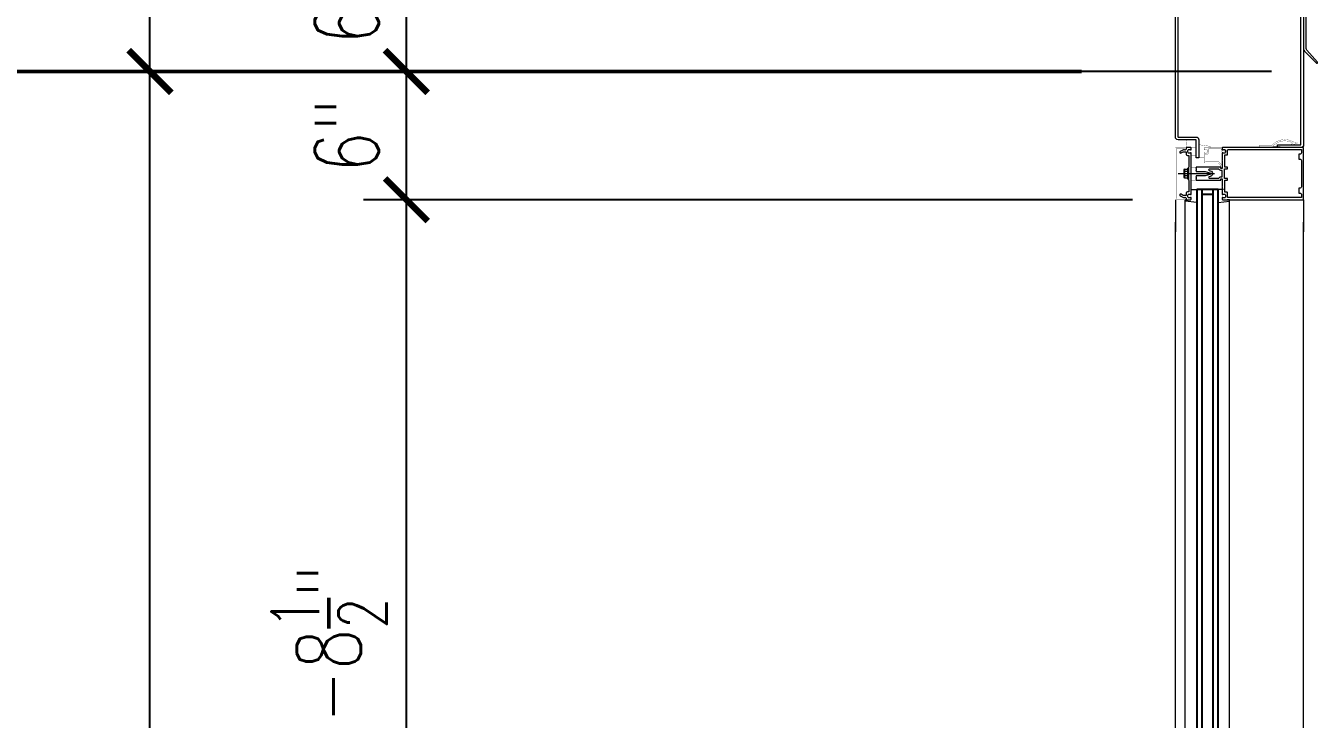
# Model space of a CAD drawing. Header units: inches. Extents: x 3850 to 5846, y -3 to 909.
# Drawn here: x 5069.4 to 5129.8, y 378.7 to 411.1 of the extents above; entities that cross this region are included whole.
import ezdxf

# ---------------------------------------------------------------- set-up
doc = ezdxf.new("R2010")
doc.units = ezdxf.units.IN
doc.header["$LTSCALE"] = 0.5
doc.header["$MEASUREMENT"] = 0
doc.layers.get('0').update_dxf_attribs({"lineweight": 18})
doc.layers.get('Defpoints').update_dxf_attribs({"color": 140, "lineweight": 18})
for name, color, linetype, lineweight in [('A-Anno-Dims', 211, 'Continuous', 18), ('A-Detl-Fine', 90, 'Continuous', 18), ('A-Detl-Medm', 31, 'Continuous', 25), ('A-Detl-Thin', 150, 'Continuous', 18), ('A-Detl-Wide', 213, 'Continuous', 50)]:
    doc.layers.add(name, color=color, linetype=linetype, lineweight=lineweight)
doc.styles.add('Arch-Dim', font='romans.shx', dxfattribs={"width": 0.75})
doc.dimstyles.new('Aec-Arch-I-96', dxfattribs={"dimscale": 96, "dimtxt": 0.09375, "dimasz": 0.0625, "dimexe": 0.0625, "dimexo": 0.0625, "dimgap": 0.03125, "dimtad": 1, "dimdec": 4, "dimzin": 3, "dimdsep": 46, "dimlunit": 4, "dimtxsty": 'Arch-Dim', "dimblk": 'ARCHTICK', "dimcen": 0.09375, "dimazin": 2, "dimtfac": 0.75, "dimtdec": 4, "dimtix": 1, "dimtmove": 2, "dimatfit": 2, "dimfxl": 1, "dimtolj": 1, "dimtzin": 0, "dimarcsym": 0})

# ---------------------------------------------------------------- blocks, each defined once
blk = doc.blocks.new('AecDtl_9650C2')
at = {"layer": 'A-Detl-Thin'}
blk.add_lwpolyline([(0.037, 0.588), (0.603, 0.022, 0.414214), (0.647, 0.022), (0.648, 0.023, 0.397145), (0.65, 0.066), (0.157, 0.621, -0.18372), (0.125, 0.704), (0.125, 3.875, 0.414214), (0, 4), (0, 0.677, 0.198912)], format="xyb", close=True, dxfattribs=at)
blk = doc.blocks.new('_ArchTick')
at = {"color": 0, "linetype": 'ByBlock', "const_width": 0.15}
blk.add_lwpolyline([(-0.5, -0.5), (0.5, 0.5)], dxfattribs=at)
blk = doc.blocks.new('*D195')
at = {"layer": 'A-Anno-Dims', "color": 0, "lineweight": -2, "transparency": 16777216}
for p, q in [((5121.253, 409.004), (5073.253, 409.004)), ((5075.253, 249.002), (5075.253, 409.004)), ((5121.253, 249.002), (5073.253, 249.002))]:
    blk.add_line(p, q, dxfattribs=at)
at = {"layer": 'Defpoints', "color": 0, "transparency": 16777216}
for p in [(5075.253, 409.004), (5123.253, 409.004), (5123.253, 249.002)]:
    blk.add_point(p, dxfattribs=at)
at = {"layer": 'A-Anno-Dims', "color": 0, "lineweight": -2, "transparency": 16777216, "xscale": 2, "yscale": 2, "zscale": 2}
for p, rotation in [((5075.253, 409.004), 90), ((5075.253, 249.002), 270)]:
    blk.add_blockref('_ArchTick', p, dxfattribs=dict(at, rotation=rotation))
at = {"layer": 'A-Anno-Dims', "color": 0, "transparency": 16777216, "insert": (5072.467, 329.003), "char_height": 3, "attachment_point": 5, "rotation": 90, "style": 'Arch-Dim'}
blk.add_mtext('\\A1;13\'-4"', dxfattribs=at)
blk = doc.blocks.new('*D196')
at = {"layer": 'A-Anno-Dims', "color": 0, "lineweight": -2, "transparency": 16777216}
for p, q in [((5121.253, 569.004), (5073.253, 569.004)), ((5075.253, 409.004), (5075.253, 569.004)), ((5121.253, 409.004), (5073.253, 409.004))]:
    blk.add_line(p, q, dxfattribs=at)
at = {"layer": 'Defpoints', "color": 0, "transparency": 16777216}
for p in [(5075.253, 569.004), (5123.253, 569.004), (5123.253, 409.004)]:
    blk.add_point(p, dxfattribs=at)
at = {"layer": 'A-Anno-Dims', "color": 0, "lineweight": -2, "transparency": 16777216, "xscale": 2, "yscale": 2, "zscale": 2}
for p, rotation in [((5075.253, 569.004), 90), ((5075.253, 409.004), 270)]:
    blk.add_blockref('_ArchTick', p, dxfattribs=dict(at, rotation=rotation))
at = {"layer": 'A-Anno-Dims', "color": 0, "transparency": 16777216, "insert": (5072.467, 489.004), "char_height": 3, "attachment_point": 5, "rotation": 90, "style": 'Arch-Dim'}
blk.add_mtext('\\A1;13\'-4"', dxfattribs=at)
blk = doc.blocks.new('*D199')
at = {"layer": 'A-Anno-Dims', "color": 0, "lineweight": -2, "transparency": 16777216}
for p, q in [((5121.253, 810.25), (5061.252, 810.25)), ((5063.252, 57), (5063.252, 810.25)), ((5121.253, 57), (5061.252, 57))]:
    blk.add_line(p, q, dxfattribs=at)
at = {"layer": 'Defpoints', "color": 0, "transparency": 16777216}
for p in [(5063.252, 810.25), (5123.253, 810.25), (5123.253, 57)]:
    blk.add_point(p, dxfattribs=at)
at = {"layer": 'A-Anno-Dims', "color": 0, "lineweight": -2, "transparency": 16777216, "xscale": 2, "yscale": 2, "zscale": 2}
for p, rotation in [((5063.252, 810.25), 90), ((5063.252, 57), 270)]:
    blk.add_blockref('_ArchTick', p, dxfattribs=dict(at, rotation=rotation))
at = {"layer": 'A-Anno-Dims', "color": 0, "transparency": 16777216, "insert": (5059.627, 433.625), "char_height": 3, "attachment_point": 5, "rotation": 90, "style": 'Arch-Dim'}
blk.add_mtext('\\A1;62\'-9{\\H0.750000x;\\S1/4;}"', dxfattribs=at)
blk = doc.blocks.new('*D217')
at = {"layer": 'A-Detl-Wide', "color": 0, "lineweight": -2, "transparency": 16777216}
for p, q in [((5121.253, 415), (5085.253, 415)), ((5087.253, 415), (5087.253, 409.003)), ((5127.754, 409.003), (5085.253, 409.003))]:
    blk.add_line(p, q, dxfattribs=at)
at = {"layer": 'Defpoints', "color": 0, "transparency": 16777216}
for p in [(5123.253, 415), (5087.253, 409.003), (5129.754, 409.003)]:
    blk.add_point(p, dxfattribs=at)
at = {"layer": 'A-Detl-Wide', "color": 0, "lineweight": -2, "transparency": 16777216, "xscale": 2, "yscale": 2, "zscale": 2}
for p, rotation in [((5087.253, 415), 90), ((5087.253, 409.003), 270)]:
    blk.add_blockref('_ArchTick', p, dxfattribs=dict(at, rotation=rotation))
at = {"layer": 'A-Detl-Wide', "color": 0, "transparency": 16777216, "insert": (5084.467, 412.001), "char_height": 3, "attachment_point": 5, "rotation": 90, "style": 'Arch-Dim'}
blk.add_mtext('\\A1;6"', dxfattribs=at)
blk = doc.blocks.new('*D218')
at = {"layer": 'A-Detl-Wide', "color": 0, "lineweight": -2, "transparency": 16777216}
for p, q in [((5127.754, 409.003), (5085.253, 409.003)), ((5087.253, 409.003), (5087.253, 403)), ((5121.253, 403), (5085.253, 403))]:
    blk.add_line(p, q, dxfattribs=at)
at = {"layer": 'Defpoints', "color": 0, "transparency": 16777216}
for p in [(5129.754, 409.003), (5087.253, 403), (5123.253, 403)]:
    blk.add_point(p, dxfattribs=at)
at = {"layer": 'A-Detl-Wide', "color": 0, "lineweight": -2, "transparency": 16777216, "xscale": 2, "yscale": 2, "zscale": 2}
for p, rotation in [((5087.253, 409.003), 90), ((5087.253, 403), 270)]:
    blk.add_blockref('_ArchTick', p, dxfattribs=dict(at, rotation=rotation))
at = {"layer": 'A-Detl-Wide', "color": 0, "transparency": 16777216, "insert": (5084.467, 406.001), "char_height": 3, "attachment_point": 5, "rotation": 90, "style": 'Arch-Dim'}
blk.add_mtext('\\A1;6"', dxfattribs=at)
blk = doc.blocks.new('*D219')
at = {"layer": 'A-Detl-Wide', "color": 0, "lineweight": -2, "transparency": 16777216}
for p, q in [((5121.253, 403), (5085.253, 403)), ((5087.253, 403), (5087.253, 358.503)), ((5121.253, 358.503), (5085.253, 358.503))]:
    blk.add_line(p, q, dxfattribs=at)
at = {"layer": 'Defpoints', "color": 0, "transparency": 16777216}
for p in [(5123.253, 403), (5087.253, 358.503), (5123.253, 358.503)]:
    blk.add_point(p, dxfattribs=at)
at = {"layer": 'A-Detl-Wide', "color": 0, "lineweight": -2, "transparency": 16777216, "xscale": 2, "yscale": 2, "zscale": 2}
for p, rotation in [((5087.253, 403), 90), ((5087.253, 358.503), 270)]:
    blk.add_blockref('_ArchTick', p, dxfattribs=dict(at, rotation=rotation))
at = {"layer": 'A-Detl-Wide', "color": 0, "transparency": 16777216, "insert": (5083.628, 380.751), "char_height": 3, "attachment_point": 5, "rotation": 90, "style": 'Arch-Dim'}
blk.add_mtext('\\A1;3\'-8{\\H0.750000x;\\S1/2;}"', dxfattribs=at)

msp = doc.modelspace()

# ---------------------------------------------------------------- linework, layer by layer
at = {"layer": 'A-Detl-Fine'}
for p, q in [((5123.39157, 404.2215), (5125.08538, 404.2215)), ((5123.64267, 404.3805), (5123.64267, 404.07612)), ((5123.65497, 404.41491), (5123.67367, 404.41491)), ((5123.67367, 404.41491), (5123.67367, 404.04172)), ((5123.6776, 404.43123), (5123.81728, 404.43123)), ((5123.6776, 404.32977), (5123.81728, 404.32977)), ((5123.6776, 404.12685), (5123.81728, 404.12685)), ((5123.81728, 404.47832), (5123.81728, 403.97832)), ((5123.81728, 404.47832), (5123.85728, 404.47832)), ((5123.85728, 404.47832), (5123.85728, 403.97832)), ((5123.65497, 404.04172), (5123.67367, 404.04172)), ((5123.6776, 404.0254), (5123.81728, 404.0254)), ((5123.81728, 403.97832), (5123.85728, 403.97832)), ((5123.71329, 358.56169), (5123.71339, 402.93959)), ((5124.00339, 403.47959), (5124.25339, 403.47959)), ((5125.5029, 403.47959), (5125.2529, 403.47959)), ((5125.7928, 358.56169), (5125.7929, 402.93959))]:
    msp.add_line(p, q, dxfattribs=at)
at = {"layer": 'A-Detl-Fine', "const_width": 0.01111}
for points in [[(5123.78952, 405.62197), (5123.78678, 405.68493), (5123.77855, 405.7473), (5123.76483, 405.80845)], [(5123.76483, 405.43548), (5123.77855, 405.49663), (5123.78678, 405.559), (5123.78952, 405.62197)], [(5124.23014, 405.44265), (5123.98583, 405.44265)], [(5124.35228, 405.57683), (5124.87998, 405.50205)], [(5124.87998, 405.44341), (5124.76699, 405.44341)], [(5124.87998, 405.50205), (5124.87998, 405.44341)], [(5127.17735, 405.54075), (5127.7637, 405.54075)], [(5127.17735, 405.44304), (5127.17735, 405.54075)], [(5128.12428, 405.44304), (5127.17735, 405.44304)], [(5128.37731, 405.81563), (5128.31429, 405.81303), (5128.25164, 405.80537), (5128.18971, 405.79282), (5128.12887, 405.77559), (5128.06948, 405.75385), (5128.01189, 405.7278), (5127.95648, 405.69761), (5127.9036, 405.66349), (5127.85362, 405.62562), (5127.8069, 405.58419), (5127.76379, 405.53939)], [(5127.81176, 405.50362), (5128.15458, 405.50362)], [(5128.37731, 405.75505), (5128.31327, 405.75222), (5128.24996, 405.74388), (5128.18771, 405.73022), (5128.12689, 405.71144), (5128.06786, 405.68772), (5128.01097, 405.65928), (5127.95658, 405.6263), (5127.90504, 405.58898), (5127.85672, 405.54753), (5127.81197, 405.50213)], [(5128.12428, 405.44304), (5128.13954, 405.44718), (5128.15042, 405.45806), (5128.15456, 405.47332)], [(5128.15458, 405.50362), (5128.15458, 405.47332)], [(5128.84306, 405.67108), (5128.78338, 405.70741), (5128.72038, 405.73908), (5128.65469, 405.76574), (5128.58691, 405.78706), (5128.51768, 405.80271), (5128.44761, 405.81234), (5128.37731, 405.81563)], [(5128.75222, 405.65685), (5128.68323, 405.69106), (5128.60953, 405.71841), (5128.53284, 405.73848), (5128.45486, 405.75083), (5128.37731, 405.75505)], [(5128.65707, 405.58164), (5128.65503, 405.57952), (5128.65373, 405.5769), (5128.65327, 405.57397)], [(5128.65327, 405.57397), (5128.65459, 405.56911), (5128.65804, 405.56565), (5128.6629, 405.56434)], [(5128.65709, 405.58168), (5128.75128, 405.65694)], [(5128.6629, 405.56434), (5128.66375, 405.56438), (5128.66461, 405.5645), (5128.66543, 405.56467)], [(5128.93041, 405.63046), (5128.66543, 405.56467)], [(5128.84287, 405.67116), (5128.9158, 405.68924)], [(5128.92199, 405.68988), (5128.91992, 405.6898), (5128.91783, 405.68959), (5128.91584, 405.68928)], [(5128.9523, 405.65958), (5128.94815, 405.67485), (5128.93726, 405.68573), (5128.92199, 405.68988)], [(5128.93039, 405.63046), (5128.94181, 405.63664), (5128.94949, 405.64685), (5128.9523, 405.65958)], [(5123.98583, 405.09086), (5124.23014, 405.09086)], [(5124.59659, 404.97435), (5124.35228, 404.97435)], [(5123.98607, 404.52737), (5124.23037, 404.52737)], [(5124.23037, 403.91563), (5123.98607, 403.91563)]]:
    msp.add_lwpolyline(points, dxfattribs=at)
at = {"layer": 'A-Detl-Fine'}
for points in [[(5124.25339, 402.86306), (5123.71339, 402.93959), (5123.71339, 402.99959), (5123.82902, 402.99959)], [(5125.2529, 402.86306), (5125.7929, 402.93959), (5125.7929, 402.99959), (5125.67727, 402.99959)]]:
    msp.add_lwpolyline(points, dxfattribs=at)
for centre, radius, start, end in [((5123.69698, 404.3805), 0.05431, 110.9107, 249.0893), ((5123.69698, 404.07612), 0.05431, 110.9107, 249.0893), ((5123.80752, 404.22832), 0.16485, 142.0123, 217.9877)]:
    msp.add_arc(centre, radius, start, end, dxfattribs=at)
at = {"layer": 'A-Detl-Medm', "linetype": 'Continuous'}
for p, q in [((5124.25314, 403.49998), (5124.25304, 358.01407)), ((5124.25314, 403.49998), (5125.25314, 403.49998)), ((5124.50304, 358.01407), (5124.50314, 403.49998)), ((5125.00314, 403.24998), (5124.50314, 403.24998)), ((5125.00314, 403.49998), (5125.00304, 358.01407)), ((5125.25304, 358.03399), (5125.25314, 403.49998))]:
    msp.add_line(p, q, dxfattribs=at)
at = {"layer": 'A-Detl-Thin'}
for p, q in [((5125.45192, 405.42349), (5125.45188, 405.42349)), ((5125.45188, 405.42349), (5125.45188, 405.34337)), ((5125.45188, 405.34337), (5125.45192, 405.34337)), ((5125.45458, 405.43334), (5125.45192, 405.42349)), ((5125.45192, 405.34337), (5125.45635, 405.33283)), ((5125.46158, 405.44035), (5125.45458, 405.43334)), ((5125.45635, 405.33283), (5125.46635, 405.3287)), ((5125.47143, 405.443), (5125.46158, 405.44035)), ((5125.46635, 405.3287), (5125.47693, 405.33306)), ((5125.47143, 405.44304), (5125.47143, 405.443)), ((5129.25396, 405.44304), (5125.47143, 405.44304)), ((5125.47693, 405.33306), (5125.47696, 405.33304)), ((5125.47696, 405.33304), (5125.49529, 405.34715)), ((5125.49529, 405.34715), (5125.51645, 405.35595)), ((5125.51645, 405.35595), (5125.53935, 405.35898)), ((5125.53935, 405.35898), (5125.53935, 405.359)), ((5125.53935, 405.359), (5125.54961, 405.359)), ((5125.54961, 405.359), (5125.54961, 405.35897)), ((5125.54961, 405.35897), (5125.57426, 405.35229)), ((5125.57426, 405.35229), (5125.59177, 405.33477)), ((5125.59177, 405.33477), (5125.59845, 405.31013)), ((5125.69622, 405.316), (5125.70022, 405.33079)), ((5125.70022, 405.33079), (5125.71073, 405.34129)), ((5125.71073, 405.34129), (5125.72551, 405.34529)), ((5125.72551, 405.34529), (5125.72551, 405.34531)), ((5125.72551, 405.34531), (5129.15623, 405.34531)), ((5129.15623, 405.34531), (5129.15623, 405.18896)), ((5129.25396, 402.99998), (5129.25396, 405.44304)), ((5125.45192, 405.19091), (5125.45188, 405.19091)), ((5125.45188, 405.19091), (5125.45188, 404.84694)), ((5125.45188, 404.84694), (5125.46655, 404.83227)), ((5125.46655, 404.83227), (5125.45188, 404.81761)), ((5125.45188, 404.81761), (5125.45188, 404.47852)), ((5125.45635, 405.20144), (5125.45192, 405.19091)), ((5125.46635, 405.20556), (5125.45635, 405.20144)), ((5125.47693, 405.20121), (5125.46635, 405.20556)), ((5125.49525, 405.18717), (5125.47693, 405.20129)), ((5125.47693, 405.20129), (5125.47693, 405.20121)), ((5125.51641, 405.17836), (5125.49525, 405.18717)), ((5125.53933, 405.17531), (5125.51641, 405.17836)), ((5125.53935, 405.17527), (5125.53933, 405.17531)), ((5125.54961, 405.17527), (5125.53935, 405.17527)), ((5125.57426, 405.18198), (5125.54961, 405.17531)), ((5125.54961, 405.17531), (5125.54961, 405.17527)), ((5125.57404, 404.52737), (5125.57404, 405.09611)), ((5125.57404, 405.09611), (5125.67665, 405.09611)), ((5125.59177, 405.1995), (5125.57426, 405.18198)), ((5125.59845, 405.22415), (5125.59177, 405.1995)), ((5125.59845, 405.31013), (5125.59847, 405.31013)), ((5125.59847, 405.22415), (5125.59845, 405.22415)), ((5125.59847, 405.31013), (5125.59847, 405.22415)), ((5125.67665, 405.09613), (5125.6865, 405.0988)), ((5125.67665, 405.09611), (5125.67665, 405.09613)), ((5125.6865, 405.0988), (5125.69351, 405.10581)), ((5125.69351, 405.10581), (5125.69618, 405.11566)), ((5125.69618, 405.11566), (5125.6962, 405.11566)), ((5125.6962, 405.11566), (5125.6962, 405.316)), ((5125.6962, 405.316), (5125.69622, 405.316)), ((5129.09759, 405.13032), (5129.03895, 405.13032)), ((5129.03895, 405.13032), (5129.03895, 404.90067)), ((5129.03895, 404.90067), (5129.09759, 404.90067)), ((5129.12716, 405.13837), (5129.09759, 405.13036)), ((5129.09759, 405.13036), (5129.09759, 405.13032)), ((5129.09759, 404.90067), (5129.09759, 404.90065)), ((5129.09759, 404.90065), (5129.12716, 404.89264)), ((5129.14818, 405.15939), (5129.12716, 405.13837)), ((5129.12716, 404.89264), (5129.14819, 404.87162)), ((5129.15619, 405.18896), (5129.14818, 405.15939)), ((5129.14819, 404.87162), (5129.15621, 404.84205)), ((5129.15623, 405.18896), (5129.15619, 405.18896)), ((5129.15621, 404.84205), (5129.15623, 404.84205)), ((5129.15623, 404.84205), (5129.15623, 403.60097)), ((5124.23037, 404.4883), (5124.2157, 404.47364)), ((5124.2157, 404.47364), (5124.23037, 404.45897)), ((5124.23037, 404.38763), (5124.2157, 404.37299)), ((5124.2157, 404.37299), (5124.23037, 404.35832)), ((5125.36785, 404.52737), (5124.23037, 404.52737)), ((5124.23037, 404.52737), (5124.23037, 404.4883)), ((5124.23037, 404.45897), (5124.23037, 404.38763)), ((5124.23037, 404.35832), (5124.23037, 404.31923)), ((5124.23037, 404.31923), (5124.65057, 404.31923)), ((5124.65057, 404.12379), (5124.23037, 404.12379)), ((5124.23037, 404.12379), (5124.23037, 404.0847)), ((5124.65057, 404.31923), (5124.86371, 404.26213)), ((5124.86371, 404.1809), (5124.65057, 404.12379)), ((5124.81416, 404.41668), (5124.81075, 404.39091)), ((5124.81075, 404.39091), (5124.83111, 404.37204)), ((5124.8387, 404.42963), (5124.81416, 404.41668)), ((5124.83111, 404.37204), (5124.83113, 404.37202)), ((5124.83113, 404.37202), (5124.88902, 404.35651)), ((5125.29165, 404.42966), (5124.8387, 404.42966)), ((5124.8387, 404.42966), (5124.8387, 404.42963)), ((5124.86371, 404.26213), (5124.86371, 404.26209)), ((5124.86371, 404.26209), (5124.89139, 404.23856)), ((5124.89139, 404.20444), (5124.86371, 404.18091)), ((5124.86371, 404.18091), (5124.86371, 404.1809)), ((5124.88902, 404.35651), (5124.889, 404.35649)), ((5124.889, 404.35649), (5124.93973, 404.33179)), ((5124.89139, 404.23856), (5124.89139, 404.20444)), ((5124.93973, 404.33179), (5124.97355, 404.29323)), ((5124.97355, 404.14978), (5124.93973, 404.11121)), ((5124.97355, 404.29323), (5124.99045, 404.24634)), ((5124.99045, 404.19667), (5124.97355, 404.14978)), ((5124.99045, 404.24634), (5124.99045, 404.19667)), ((5125.31565, 404.39852), (5125.29165, 404.4297)), ((5125.29165, 404.4297), (5125.29165, 404.42966)), ((5125.34867, 404.37827), (5125.31565, 404.39852)), ((5125.38735, 404.37104), (5125.34867, 404.37827)), ((5125.37277, 404.52604), (5125.36785, 404.52737)), ((5125.37628, 404.52254), (5125.37277, 404.52604)), ((5125.37761, 404.51761), (5125.37628, 404.52254)), ((5125.37763, 404.51761), (5125.37761, 404.51761)), ((5125.37763, 404.47852), (5125.37763, 404.51761)), ((5125.37765, 404.47852), (5125.37763, 404.47852)), ((5125.37897, 404.4736), (5125.37765, 404.47852)), ((5125.38247, 404.4701), (5125.37897, 404.4736)), ((5125.38739, 404.46877), (5125.38247, 404.4701)), ((5125.38739, 404.37102), (5125.38735, 404.37104)), ((5125.38739, 404.46876), (5125.38739, 404.46877)), ((5125.44212, 404.46876), (5125.38739, 404.46876)), ((5125.45188, 404.37102), (5125.38739, 404.37102)), ((5125.44704, 404.4701), (5125.44212, 404.46877)), ((5125.44212, 404.46877), (5125.44212, 404.46876)), ((5125.45054, 404.4736), (5125.44704, 404.4701)), ((5125.45188, 404.47852), (5125.45054, 404.4736)), ((5125.45188, 404.072), (5125.45188, 404.37102)), ((5125.54961, 403.99382), (5125.54961, 404.44921)), ((5125.54961, 404.44921), (5125.67665, 404.44921)), ((5125.67665, 404.52737), (5125.57404, 404.52737)), ((5125.67665, 404.52735), (5125.67665, 404.52737)), ((5125.6865, 404.52469), (5125.67665, 404.52735)), ((5125.67665, 404.44923), (5125.6865, 404.4519)), ((5125.67665, 404.44921), (5125.67665, 404.44923)), ((5125.69351, 404.51768), (5125.6865, 404.52469)), ((5125.6865, 404.4519), (5125.69351, 404.4589)), ((5125.69618, 404.50783), (5125.69351, 404.51768)), ((5125.69351, 404.4589), (5125.69618, 404.46876)), ((5125.6962, 404.50783), (5125.69618, 404.50783)), ((5125.69618, 404.46876), (5125.6962, 404.46876)), ((5125.6962, 404.46876), (5125.6962, 404.50783)), ((5124.23037, 404.0847), (5124.2157, 404.07004)), ((5124.2157, 404.07004), (5124.23037, 404.05539)), ((5124.23037, 403.98405), (5124.2157, 403.96939)), ((5124.2157, 403.96939), (5124.23037, 403.95472)), ((5124.23037, 404.05539), (5124.23037, 403.98405)), ((5124.23037, 403.95472), (5124.23037, 403.91563)), ((5124.23037, 403.91563), (5125.36785, 403.91563)), ((5124.83113, 404.07097), (5124.81076, 404.05211)), ((5124.81076, 404.05211), (5124.81415, 404.02634)), ((5124.81415, 404.02634), (5124.8387, 404.01338)), ((5124.88902, 404.08652), (5124.83113, 404.07099)), ((5124.83113, 404.07099), (5124.83113, 404.07097)), ((5124.8387, 404.01338), (5124.8387, 404.01336)), ((5124.8387, 404.01336), (5125.29165, 404.01336)), ((5124.93973, 404.11121), (5124.889, 404.08652)), ((5124.889, 404.08652), (5124.88902, 404.08652)), ((5125.29165, 404.01336), (5125.29166, 404.01338)), ((5125.29166, 404.01338), (5125.31569, 404.04456)), ((5125.31569, 404.04456), (5125.34873, 404.06477)), ((5125.34873, 404.06477), (5125.38741, 404.07198)), ((5125.36785, 403.91565), (5125.37277, 403.91698)), ((5125.36785, 403.91563), (5125.36785, 403.91565)), ((5125.37277, 403.91698), (5125.37628, 403.92049)), ((5125.37628, 403.92049), (5125.37761, 403.92541)), ((5125.37761, 403.92541), (5125.37763, 403.92541)), ((5125.37763, 403.92541), (5125.37763, 403.96451)), ((5125.37763, 403.96451), (5125.37765, 403.96451)), ((5125.37765, 403.96451), (5125.37897, 403.96943)), ((5125.37897, 403.96943), (5125.38247, 403.97292)), ((5125.38247, 403.97292), (5125.38739, 403.97425)), ((5125.38741, 404.07198), (5125.38739, 404.072)), ((5125.38739, 404.072), (5125.45188, 404.072)), ((5125.38739, 403.97425), (5125.38739, 403.97427)), ((5125.38739, 403.97427), (5125.44212, 403.97427)), ((5125.44212, 403.97427), (5125.44704, 403.97293)), ((5125.44704, 403.97293), (5125.45054, 403.96943)), ((5125.45054, 403.96943), (5125.45188, 403.96451)), ((5125.45188, 403.96451), (5125.45188, 403.6254)), ((5125.45188, 403.6254), (5125.46655, 403.61075)), ((5125.46655, 403.61075), (5125.45188, 403.59609)), ((5125.45188, 403.59609), (5125.45188, 403.25212)), ((5125.67665, 403.99382), (5125.54961, 403.99382)), ((5125.57404, 403.34689), (5125.57404, 403.91563)), ((5125.57404, 403.91563), (5125.67665, 403.91563)), ((5125.67665, 403.9938), (5125.67665, 403.99382)), ((5125.6865, 403.99113), (5125.67665, 403.9938)), ((5125.67665, 403.91565), (5125.6865, 403.91832)), ((5125.67665, 403.91563), (5125.67665, 403.91565)), ((5125.69351, 403.98412), (5125.6865, 403.99113)), ((5125.6865, 403.91832), (5125.69351, 403.92533)), ((5125.69618, 403.97427), (5125.69351, 403.98412)), ((5125.69351, 403.92533), (5125.69618, 403.93518)), ((5125.6962, 403.97427), (5125.69618, 403.97427)), ((5125.69618, 403.93518), (5125.6962, 403.93518)), ((5125.6962, 403.93518), (5125.6962, 403.97427)), ((5129.09759, 403.54235), (5129.03895, 403.54235)), ((5129.03895, 403.54235), (5129.03895, 403.3127)), ((5129.12716, 403.55038), (5129.09759, 403.54237)), ((5129.09759, 403.54237), (5129.09759, 403.54235)), ((5129.14818, 403.5714), (5129.12716, 403.55038)), ((5129.15619, 403.60097), (5129.14818, 403.5714)), ((5129.15623, 403.60097), (5129.15619, 403.60097)), ((5123.25314, 402.99998), (5123.25314, 401.49998)), ((5125.45188, 403.25212), (5125.45192, 403.25212)), ((5125.45192, 403.09966), (5125.45188, 403.09966)), ((5125.45188, 403.09966), (5125.45188, 403.01953)), ((5125.45188, 403.01953), (5125.45192, 403.01953)), ((5125.45192, 403.25212), (5125.45635, 403.24158)), ((5125.45635, 403.1102), (5125.45192, 403.09966)), ((5125.45192, 403.01953), (5125.45458, 403.00968)), ((5125.45458, 403.00968), (5125.46158, 403.00268)), ((5125.45635, 403.24158), (5125.46635, 403.23745)), ((5125.46635, 403.11432), (5125.45635, 403.1102)), ((5125.46158, 403.00268), (5125.47143, 403.00002)), ((5125.46635, 403.23745), (5125.47693, 403.24181)), ((5125.47693, 403.10997), (5125.46635, 403.11432)), ((5125.47143, 403.00002), (5125.47143, 402.99998)), ((5125.47143, 402.99998), (5129.25396, 402.99998)), ((5125.47693, 403.24181), (5125.47696, 403.24178)), ((5125.49525, 403.09591), (5125.47693, 403.11002)), ((5125.47693, 403.11002), (5125.47693, 403.10997)), ((5125.47696, 403.24178), (5125.49529, 403.25588)), ((5125.51641, 403.08709), (5125.49525, 403.09591)), ((5125.49529, 403.25588), (5125.51645, 403.26468)), ((5125.53933, 403.08404), (5125.51641, 403.08709)), ((5125.51645, 403.26468), (5125.53935, 403.26772)), ((5125.53935, 403.08402), (5125.53933, 403.08404)), ((5125.53935, 403.26772), (5125.53935, 403.26774)), ((5125.53935, 403.26774), (5125.54961, 403.26774)), ((5125.54961, 403.08402), (5125.53935, 403.08402)), ((5125.54961, 403.26774), (5125.54961, 403.26772)), ((5125.54961, 403.26772), (5125.57426, 403.26104)), ((5125.57426, 403.09074), (5125.54961, 403.08406)), ((5125.54961, 403.08406), (5125.54961, 403.08402)), ((5125.67665, 403.34689), (5125.57404, 403.34689)), ((5125.57426, 403.26104), (5125.59177, 403.24352)), ((5125.59177, 403.10825), (5125.57426, 403.09074)), ((5125.59177, 403.24352), (5125.59845, 403.21888)), ((5125.59845, 403.1329), (5125.59177, 403.10825)), ((5125.59845, 403.21888), (5125.59847, 403.21888)), ((5125.59847, 403.1329), (5125.59845, 403.1329)), ((5125.59847, 403.21888), (5125.59847, 403.1329)), ((5125.67665, 403.34687), (5125.67665, 403.34689)), ((5125.6865, 403.34421), (5125.67665, 403.34687)), ((5125.69351, 403.3372), (5125.6865, 403.34421)), ((5125.69618, 403.32735), (5125.69351, 403.3372)), ((5125.6962, 403.32735), (5125.69618, 403.32735)), ((5125.6962, 403.12702), (5125.6962, 403.32735)), ((5125.69622, 403.12702), (5125.6962, 403.12702)), ((5125.70021, 403.11225), (5125.69622, 403.12702)), ((5125.71072, 403.10174), (5125.70021, 403.11225)), ((5125.72551, 403.09773), (5125.71072, 403.10174)), ((5125.72551, 403.09771), (5125.72551, 403.09773)), ((5129.15623, 403.09771), (5125.72551, 403.09771)), ((5129.03895, 403.3127), (5129.09759, 403.3127)), ((5129.09759, 403.3127), (5129.09759, 403.31266)), ((5129.09759, 403.31266), (5129.12716, 403.30465)), ((5129.12716, 403.30465), (5129.14819, 403.28363)), ((5129.14819, 403.28363), (5129.15621, 403.25406)), ((5129.15621, 403.25406), (5129.15623, 403.25406)), ((5129.15623, 403.25406), (5129.15623, 403.09771)), ((5129.25396, 402.99998), (5129.2538, 401.50002)), ((5123.25275, 281.99998), (5123.25314, 401.95663)), ((5129.25344, 281.99998), (5129.25299, 401.9566))]:
    msp.add_line(p, q, dxfattribs=at)
for points in [[(5123.25316, 405.93449), (5123.25316, 412.06547, -0.41421356), (5123.37816, 412.19047), (5124.21474, 412.19047, 0.41421356), (5124.23037, 412.20609), (5124.23037, 413.04554), (5124.35252, 413.04554), (5124.35252, 412.19331, -0.41421356), (5124.22752, 412.06831), (5123.39094, 412.06831, 0.41421356), (5123.37532, 412.05269), (5123.37532, 405.94728, 0.41421356), (5123.39094, 405.93165), (5124.22752, 405.93165, -0.41421356), (5124.35252, 405.80665), (5124.35252, 404.95443), (5124.23037, 404.95443), (5124.23037, 405.79387, 0.41421356), (5124.21474, 405.80949), (5123.37816, 405.80949, -0.41421356)], [(5129.12896, 412.55692, -0.41421356), (5129.25396, 412.43192), (5129.25396, 405.56804, -0.41421356), (5129.12896, 405.44304), (5128.03805, 405.44304), (5128.03805, 405.5652), (5129.11617, 405.5652, 0.41421356), (5129.1318, 405.58082), (5129.1318, 412.41914, 0.41421356), (5129.11617, 412.43476), (5128.03805, 412.43476), (5128.03805, 412.55692)]]:
    msp.add_lwpolyline(points, format="xyb", close=True, dxfattribs=at)
at = {"layer": 'A-Detl-Thin', "const_width": 0.01111}
for points in [[(5123.31178, 405.39417), (5123.6675, 405.39417), (5123.6675, 405.36485), (5123.66752, 405.36485), (5123.67283, 405.34514), (5123.68685, 405.33113), (5123.70657, 405.3258), (5123.72629, 405.33111), (5123.7403, 405.34513), (5123.74563, 405.36485), (5123.74567, 405.36485), (5123.74567, 405.3844), (5123.74563, 405.3844), (5123.73764, 405.41399), (5123.71661, 405.43502), (5123.68703, 405.44302), (5123.68703, 405.44304), (5123.25314, 405.44304), (5123.25314, 402.99998), (5123.68703, 402.99998), (5123.68703, 403), (5123.71661, 403.008), (5123.73764, 403.02904), (5123.74563, 403.05862), (5123.74567, 403.05862), (5123.74567, 403.07817), (5123.74565, 403.07817), (5123.74031, 403.09788), (5123.72629, 403.1119), (5123.70657, 403.11722), (5123.68686, 403.11191), (5123.67284, 403.0979), (5123.66752, 403.07817), (5123.6675, 403.07817), (5123.6675, 403.04884), (5123.31178, 403.04884)], [(5125.45188, 405.30915), (5125.50076, 405.30915), (5125.50076, 405.3287), (5125.50078, 405.3287), (5125.50493, 405.33896), (5125.51447, 405.34333), (5125.52496, 405.33978), (5125.52498, 405.33979), (5125.56877, 405.30205), (5125.56875, 405.30203), (5125.57896, 405.2808), (5125.57121, 405.25997), (5125.54961, 405.25056), (5125.54961, 405.25052), (5125.45188, 405.25052), (5125.45187, 405.25056), (5125.42229, 405.25858), (5125.40128, 405.2796), (5125.39328, 405.30917), (5125.39326, 405.30915), (5125.39326, 405.3844), (5124.80204, 405.3844), (5124.80204, 405.22415), (5124.80202, 405.22415), (5124.78733, 405.16991), (5124.74878, 405.13136), (5124.69455, 405.11667), (5124.69455, 405.11665), (5124.65546, 405.11665), (5124.65546, 404.77657), (5125.26329, 404.77657), (5125.26329, 404.77655), (5125.27849, 404.77453), (5125.29255, 404.76871), (5125.30474, 404.75938), (5125.30476, 404.7594), (5125.42689, 404.63724), (5125.43622, 404.62505), (5125.44204, 404.611), (5125.44405, 404.5958), (5125.44408, 404.5958), (5125.44408, 404.4883), (5125.44407, 404.4883), (5125.44139, 404.47845), (5125.43438, 404.47146), (5125.42454, 404.46879), (5125.42454, 404.46876), (5125.40499, 404.46876), (5125.40499, 404.46879), (5125.39515, 404.47146), (5125.38815, 404.47845), (5125.38548, 404.4883), (5125.38544, 404.4883), (5125.38544, 404.5958), (5125.26329, 404.71793), (5124.65546, 404.71793), (5124.65544, 404.71797), (5124.62586, 404.72599), (5124.60485, 404.74702), (5124.59686, 404.77659), (5124.59682, 404.77657), (5124.59682, 405.19091), (5124.59686, 405.19091), (5124.60129, 405.20144), (5124.61128, 405.20556), (5124.62186, 405.20121), (5124.62186, 405.20129), (5124.64017, 405.18715), (5124.66133, 405.17834), (5124.68426, 405.17531), (5124.68428, 405.17527), (5124.69455, 405.17527), (5124.69455, 405.17529), (5124.7192, 405.18195), (5124.73673, 405.19949), (5124.74339, 405.22415), (5124.74341, 405.22415), (5124.74341, 405.31013), (5124.74339, 405.31013), (5124.73673, 405.33478), (5124.7192, 405.35232), (5124.69455, 405.35898), (5124.69455, 405.359), (5124.68428, 405.359), (5124.68428, 405.35898), (5124.66138, 405.35597), (5124.64022, 405.34717), (5124.62192, 405.33306), (5124.62186, 405.33306), (5124.61128, 405.32871), (5124.60129, 405.33283), (5124.59686, 405.34337), (5124.59682, 405.34337), (5124.59682, 405.42349), (5124.59686, 405.42349), (5124.59952, 405.43334), (5124.60652, 405.44034), (5124.61637, 405.443), (5124.61637, 405.44304), (5125.43236, 405.44304), (5125.43236, 405.44302), (5125.4422, 405.44035), (5125.4492, 405.43334), (5125.45187, 405.42349), (5125.45188, 405.42349)]]:
    msp.add_lwpolyline(points, close=True, dxfattribs=at)
at = {"layer": 'A-Detl-Thin'}
msp.add_lwpolyline([(5123.92151, 405.17835), (5123.89861, 405.17531), (5123.89861, 405.17527), (5123.88834, 405.17527), (5123.88834, 405.17531), (5123.86368, 405.18199), (5123.84617, 405.19951), (5123.8395, 405.22415), (5123.83948, 405.22415), (5123.83948, 405.31013), (5123.8395, 405.31013), (5123.84618, 405.33478), (5123.86369, 405.3523), (5123.88834, 405.35898), (5123.88834, 405.359), (5123.89861, 405.359), (5123.89861, 405.35898), (5123.92152, 405.35594), (5123.94268, 405.34713), (5123.96099, 405.33302), (5123.96102, 405.33306), (5123.9716, 405.32869), (5123.9816, 405.33282), (5123.98603, 405.34337), (5123.98607, 405.34337), (5123.98607, 405.42349), (5123.98603, 405.42349), (5123.98338, 405.43334), (5123.97637, 405.44035), (5123.96652, 405.443), (5123.96652, 405.44304), (5123.78476, 405.44304), (5123.78476, 405.443), (5123.76997, 405.43901), (5123.75945, 405.4285), (5123.75546, 405.41371), (5123.75544, 405.41371), (5123.75544, 405.37464), (5123.75541, 405.37464), (5123.73467, 405.33437), (5123.69283, 405.32749), (5123.6603, 405.35902), (5123.66028, 405.359), (5123.48182, 405.25596), (5123.48184, 405.25594), (5123.46743, 405.24147), (5123.46229, 405.22232), (5123.46753, 405.20258), (5123.482, 405.18817), (5123.50115, 405.18303), (5123.52089, 405.18827), (5123.52091, 405.18825), (5123.62369, 405.2476), (5123.75544, 405.2476), (5123.75544, 405.1362), (5123.75546, 405.13622), (5123.76343, 405.10663), (5123.78446, 405.0856), (5123.81405, 405.07759), (5123.81406, 405.07756), (5123.88834, 405.07756), (5123.88834, 404.5391), (5123.86391, 404.51467), (5123.86391, 404.23617), (5123.87857, 404.2215), (5123.86391, 404.20686), (5123.86391, 403.92835), (5123.88834, 403.90393), (5123.88834, 403.36547), (5123.81406, 403.36547), (5123.81406, 403.36545), (5123.78448, 403.35745), (5123.76346, 403.33642), (5123.75546, 403.30685), (5123.75544, 403.30683), (5123.75544, 403.19543), (5123.62369, 403.19543), (5123.52091, 403.25478), (5123.52089, 403.25476), (5123.50115, 403.26), (5123.48202, 403.25487), (5123.46755, 403.24045), (5123.46229, 403.22071), (5123.46741, 403.20157), (5123.48182, 403.1871), (5123.48182, 403.18706), (5123.66028, 403.08402), (5123.6603, 403.08402), (5123.69285, 403.11553), (5123.73468, 403.10865), (5123.75541, 403.06839), (5123.75544, 403.06839), (5123.75544, 403.0293), (5123.75546, 403.0293), (5123.75944, 403.01451), (5123.76995, 403.004), (5123.78476, 403), (5123.78476, 402.99998), (5123.96652, 402.99998), (5123.96652, 403.00002), (5123.97637, 403.00268), (5123.98338, 403.00968), (5123.98603, 403.01953), (5123.98607, 403.01953), (5123.98607, 403.09966), (5123.98603, 403.09966), (5123.9816, 403.1102), (5123.9716, 403.11432), (5123.96102, 403.10997), (5123.96099, 403.11), (5123.94267, 403.09589), (5123.92151, 403.08708), (5123.89861, 403.08404), (5123.89861, 403.08402), (5123.88834, 403.08402), (5123.88834, 403.08406), (5123.86368, 403.09074), (5123.84617, 403.10826), (5123.8395, 403.1329), (5123.83948, 403.1329), (5123.83948, 403.21888), (5123.8395, 403.21888), (5123.84618, 403.24353), (5123.86369, 403.26105), (5123.88834, 403.26774), (5123.89861, 403.26774), (5123.89861, 403.26772), (5123.92152, 403.26468), (5123.94268, 403.25587), (5123.96099, 403.24176), (5123.96102, 403.24181), (5123.9716, 403.23745), (5123.9816, 403.24157), (5123.98603, 403.25212), (5123.98607, 403.25212), (5123.98607, 404.00163), (5124.00072, 404.0163), (5123.98607, 404.03095), (5123.98607, 404.41206), (5124.00072, 404.42672), (5123.98607, 404.44139), (5123.98607, 405.19091), (5123.98603, 405.19091), (5123.9816, 405.20144), (5123.9716, 405.20556), (5123.96102, 405.20121), (5123.96099, 405.20127), (5123.94267, 405.18716)], close=True, dxfattribs=at)
at = {"layer": 'A-Detl-Wide'}
msp.add_line((5050.9211, 408.99998), (5118.86589, 408.99998), dxfattribs=at)

# ---------------------------------------------------------------- block references
at = {"layer": 'A-Detl-Medm'}
msp.add_blockref('AecDtl_9650C2', (5129.25396, 409.37498), dxfattribs=at)

# ---------------------------------------------------------------- dimensions: what is measured, and where the dimension line sits
at = {"layer": 'A-Anno-Dims'}
for base, p1, p2, picture, middle in [((5063.25237, 810.24998), (5123.25292, 57.00008), (5123.25292, 810.24998), '*D199', (5059.62737, 433.62503)), ((5075.25259, 569.00438), (5123.25292, 409.00438), (5123.25292, 569.00438), '*D196', (5072.46687, 489.00438)), ((5075.25259, 409.00438), (5123.25292, 249.00238), (5123.25292, 409.00438), '*D195', (5072.46687, 329.00338))]:
    dim = msp.add_linear_dim(base=base, p1=p1, p2=p2, angle=90, dimstyle='Aec-Arch-I-96', override={"dimscale": 32}, dxfattribs=at)
    dim.commit()
    dim.dimension.update_dxf_attribs({"geometry": picture, "text_midpoint": middle})
at = {"layer": 'A-Detl-Wide'}
for base, p1, p2, picture, middle in [((5087.25281, 409.00268), (5123.25304, 414.99998), (5129.75389, 409.00268), '*D217', (5084.4671, 412.00133)), ((5087.25281, 402.99998), (5129.75389, 409.00268), (5123.25304, 402.99998), '*D218', (5084.4671, 406.00133)), ((5087.25281, 358.50268), (5123.25304, 402.99998), (5123.25274, 358.50268), '*D219', (5083.62781, 380.75133))]:
    dim = msp.add_linear_dim(base=base, p1=p1, p2=p2, angle=90, dimstyle='Aec-Arch-I-96', override={"dimscale": 32}, dxfattribs=at)
    dim.commit()
    dim.dimension.update_dxf_attribs({"geometry": picture, "text_midpoint": middle})

doc.saveas('drawing.dxf')
